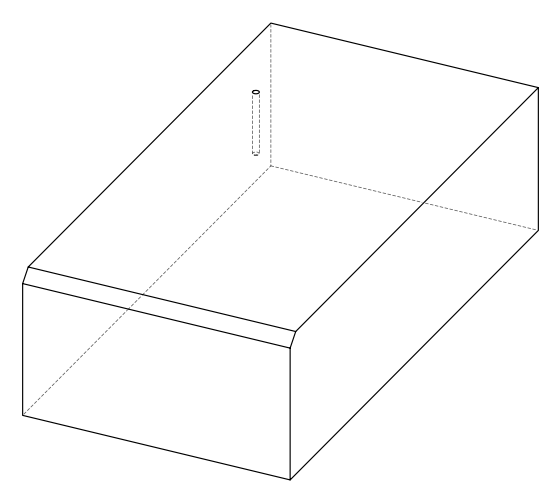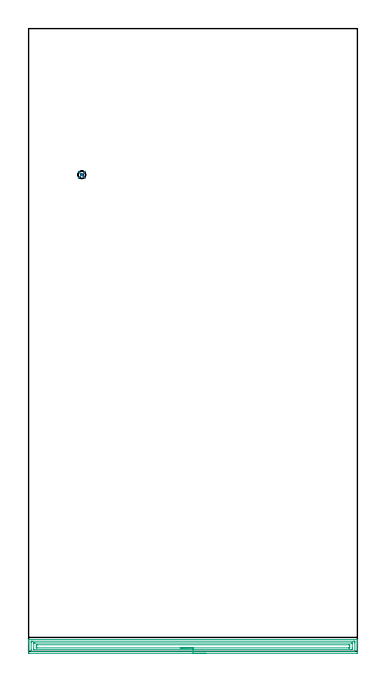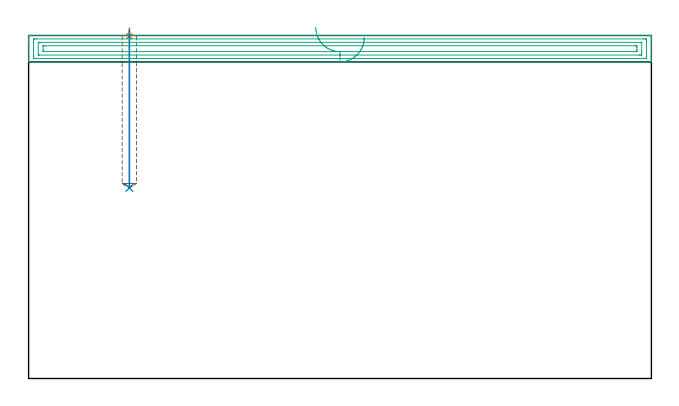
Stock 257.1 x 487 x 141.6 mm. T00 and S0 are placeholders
(PLAN: 3 operations, 2 tool changes, 8.8 min)
(1 SPOT_DRILL | STEP1POCKET | NXT0321_9005460120000 | 0.03 min | 4 mm3)
(2 DRILL_BLIND_HOLE_INTO_CENTER | STEP1POCKET | UGT0301_455 | 0.26 min | 1714 mm3)
(3 AREA_MILL | FG_CHAMFER_SURFACE | UGT0205_001 | 8.49 min | 15268 mm3)
(TOOL NXT0321_9005460120000 | NC Spot Drill, 142deg, 12mm, Carbide, Uncoated | D12 PA142 FL30 Z2)
(TOOL UGT0301_455 | Carbide Drill 6.0 mm | D6 PA118 FL63 Z2)
(TOOL UGT0205_001 | Chamfer Mill 20 x 3 x 45 deg. | D20 FL50 Z2)
(OP 1 SPOT_DRILL)
G17 G21 G94 G90
T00 M6
G54
G17 G0 G90 X41.6 Y372.7 S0 M3
G43 Z151.6 H0
G94 G81 G98 Z141.342 F250. R144.6
G80
M5
M2
(OP 2 DRILL_BLIND_HOLE_INTO_CENTER)
G17 G21 G94 G90
T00 M6
G54
G17 G0 G90 X41.6 Y372.7 S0 M3
G43 Z151.6 H0
G94 G81 G98 Z78.7 F250. R143.6
G80
M5
M2
(OP 3 AREA_MILL)
G17 G21 G94 G90
T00 M6
G54
G17 G0 G90 X138.55 Y-1.5 S1061 M3
G43 Z151.6 H0
Z140.7
G94 G1 X138.512 Z139.828 F250.
X138.398 Z138.964
X138.209 Z138.112
X137.947 Z137.28
X137.613 Z136.474
X137.21 Z135.7
X136.741 Z134.964
X136.21 Z134.272
X135.621 Z133.629
X134.978 Z133.04
X134.286 Z132.508
X133.55 Z132.04
X132.776 Z131.637
X131.97 Z131.303
X131.138 Z131.041
X130.286 Z130.852
X129.422 Z130.738
X128.55 Z130.7
X0.595
X0.261 Y-1.497 Z130.702
X0.01 Y-1.491 Z130.706
X0. Y-1.237 Z130.96
Y6.173 Z138.367
Y6.766 Z138.962
Y7.062 Z139.258
Y7.655 Z139.851
Y7.951 Z140.146
Y8.545 Z140.744
Y9.027 Z141.226
X0.006 Y9.363 Z141.555
X0.01 Y9.397 Z141.588
X0.149 Y9.4 Z141.6
X256.951
X257.09 Y9.397 Z141.588
X257.094 Y9.363 Z141.555
X257.1 Y9.027 Z141.226
Y8.545 Z140.744
Y7.951 Z140.146
Y6.765 Z138.962
Y6.173 Z138.367
Y-0.94 Z131.257
X257.098 Y-1.239 Z130.959
X257.09 Y-1.492 Z130.706
X256.837 Y-1.499 Z130.699
X128.55 Y-1.5 Z130.7
Y-0.086 Z132.114
X3.304
X2.411 Y-0.085 Z132.115
X2.378 Y-0.083 Z132.117
X2.01 Y-0.051 Z132.149
X2.002 Y0.324 Z132.524
X2. Y0.838 Z133.038
Y1.215 Z133.415
Y7.062 Z139.262
X2.002 Y7.437 Z139.637
X2.01 Y7.951 Z140.151
X2.346 Y7.983 Z140.183
X2.378 Y7.984 Z140.184
X3.235 Y7.986 Z140.186
X253.796
X254.689 Y7.985 Z140.185
X254.722 Y7.983 Z140.183
X255.09 Y7.951 Z140.151
X255.098 Y7.576 Z139.776
X255.1 Y7.062 Z139.262
Y6.685 Z138.885
Y0.838 Z133.038
X255.098 Y0.463 Z132.663
X255.09 Y-0.051 Z132.149
X254.754 Y-0.083 Z132.117
X254.722 Y-0.085 Z132.115
X253.865 Y-0.086 Z132.114
X128.55
Y1.328 Z133.528
X4.561 Y1.329 Z133.529
X4.161 Y1.33 Z133.53
X4.029 Y1.333 Z133.533
X4.014 Y1.335 Z133.535
X4.009 Y1.374 Z133.574
X4.003 Y1.459 Z133.659
X4.001 Y1.566 Z133.766
X4. Y1.727 Z133.927
X4.001 Y6.173 Z138.373
X4.002 Y6.332 Z138.532
X4.01 Y6.494 Z138.694
X4.021 Y6.565 Z138.765
X4.062 Y6.567 Z138.767
X4.161 Y6.569 Z138.769
X4.653 Y6.571 Z138.771
X5.053 Y6.572 Z138.772
X252.539 Y6.571 Z138.771
X252.939 Y6.569 Z138.769
X253.071 Y6.567 Z138.767
X253.086 Y6.565 Z138.765
X253.091 Y6.526 Z138.726
X253.097 Y6.441 Z138.641
X253.099 Y6.334 Z138.534
X253.1 Y6.173 Z138.373
Y2.616 Z134.816
X253.099 Y1.727 Z133.927
X253.098 Y1.568 Z133.768
X253.09 Y1.406 Z133.606
X253.079 Y1.335 Z133.535
X253.038 Y1.333 Z133.533
X252.939 Y1.331 Z133.531
X252.447 Y1.329 Z133.529
X252.047 Y1.328 Z133.528
X128.55
Y2.743 Z134.943
X6.709
X6.053 Y2.748 Z134.948
X6.021 Y2.749 Z134.949
X6.01 Y2.778 Z134.978
X6.006 Y2.873 Z135.073
X6.002 Y3.066 Z135.266
X6. Y3.45 Z135.65
X6.001 Y4.812 Z137.012
X6.003 Y5.02 Z137.22
X6.007 Y5.124 Z137.324
X6.01 Y5.146 Z137.346
X6.023 Y5.15 Z137.35
X6.076 Y5.153 Z137.353
X6.836 Y5.157 Z137.357
X6.963
X250.391
X251.047 Y5.152 Z137.352
X251.079 Y5.151 Z137.351
X251.09 Y5.122 Z137.322
X251.094 Y5.027 Z137.227
X251.097 Y4.834 Z137.034
X251.1 Y4.45 Z136.65
Y3.505 Z135.705
X251.099 Y3.088 Z135.288
X251.097 Y2.88 Z135.08
X251.093 Y2.776 Z134.976
X251.09 Y2.754 Z134.954
X251.077 Y2.749 Z134.949
X251.024 Y2.747 Z134.947
X250.264 Y2.743 Z134.943
X250.137
X128.55
X127.678 Z134.981
X126.813 Z135.095
X125.962 Z135.283
X125.13 Z135.546
X124.324 Z135.88
X123.55 Z136.282
X122.814 Z136.751
X122.122 Z137.282
X121.479 Z137.872
X120.89 Z138.515
X120.358 Z139.207
X119.89 Z139.943
X119.487 Z140.717
X119.153 Z141.522
X118.891 Z142.354
X118.702 Z143.206
X118.588 Z144.071
X118.55 Z144.943
G0 Z151.6
M5
M2
